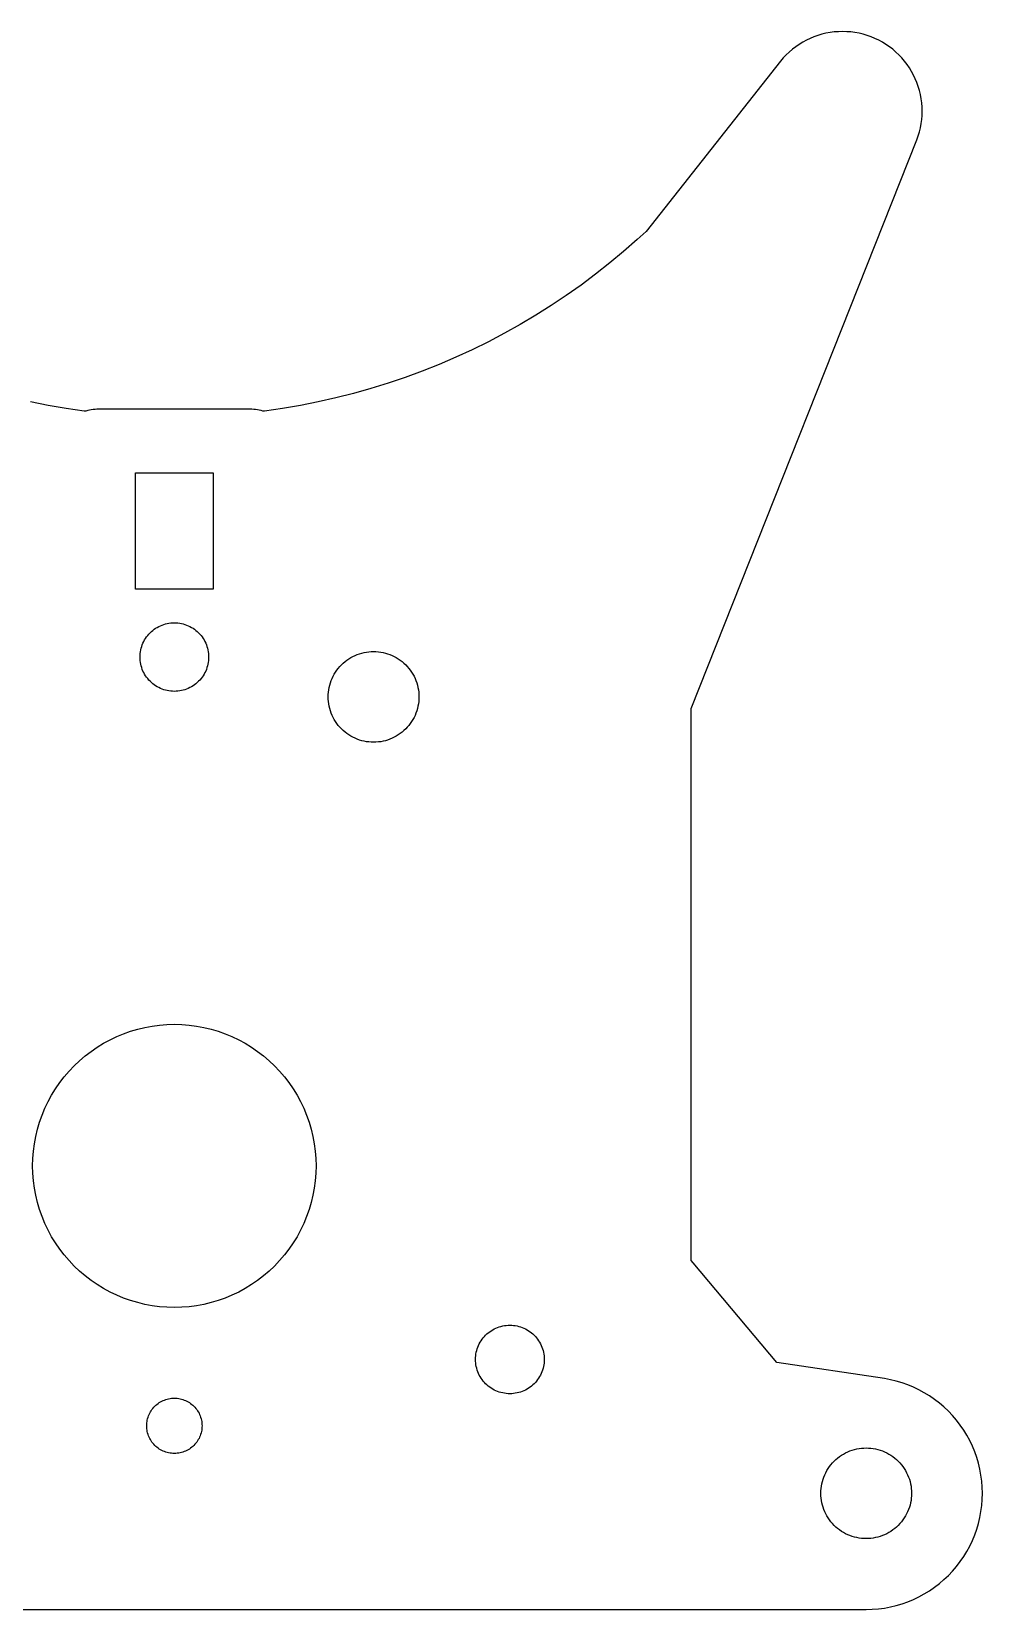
# Model space of a CAD drawing. Header units: metres. Extents: x -73 to 73, y -82 to 60.
# Drawn here: x -12.9 to 73, y -82.5 to 60.1 of the extents above; entities that cross this region are included whole.
import ezdxf

# ---------------------------------------------------------------- set-up
doc = ezdxf.new("R2010")
doc.units = ezdxf.units.M

msp = doc.modelspace()

# ---------------------------------------------------------------- linework, layer by layer
for p, q in [((58.865, 59.9927), (58.4985, 59.9047)), ((59.2356, 60.0614), (58.865, 59.9927)), ((59.6094, 60.1105), (59.2356, 60.0614)), ((59.9852, 60.1401), (59.6094, 60.1105)), ((60.362, 60.15), (59.9852, 60.1401)), ((60.7388, 60.1401), (60.362, 60.15)), ((61.1146, 60.1105), (60.7388, 60.1401)), ((61.4883, 60.0614), (61.1146, 60.1105)), ((61.8589, 59.9927), (61.4883, 60.0614)), ((62.2255, 59.9047), (61.8589, 59.9927)), ((55.8309, 58.5454), (55.5442, 58.3006)), ((56.1299, 58.7749), (55.8309, 58.5454)), ((56.4406, 58.9884), (56.1299, 58.7749)), ((56.762, 59.1854), (56.4406, 58.9884)), ((57.0932, 59.3652), (56.762, 59.1854)), ((57.4335, 59.5275), (57.0932, 59.3652)), ((57.7817, 59.6718), (57.4335, 59.5275)), ((58.137, 59.7976), (57.7817, 59.6718)), ((58.4985, 59.9047), (58.137, 59.7976)), ((62.5869, 59.7976), (62.2255, 59.9047)), ((62.9422, 59.6718), (62.5869, 59.7976)), ((63.2905, 59.5275), (62.9422, 59.6718)), ((63.6307, 59.3652), (63.2905, 59.5275)), ((63.962, 59.1854), (63.6307, 59.3652)), ((64.2834, 58.9884), (63.962, 59.1854)), ((64.594, 58.7749), (64.2834, 58.9884)), ((64.8931, 58.5454), (64.594, 58.7749)), ((65.1797, 58.3006), (64.8931, 58.5454)), ((54.7665, 57.4811), (42.6102, 42.0833)), ((55.0113, 57.7677), (54.7665, 57.4811)), ((55.2708, 58.0412), (55.0113, 57.7677)), ((55.5442, 58.3006), (55.2708, 58.0412)), ((65.4531, 58.0412), (65.1797, 58.3006)), ((65.7126, 57.7677), (65.4531, 58.0412)), ((65.9574, 57.4811), (65.7126, 57.7677)), ((66.1869, 57.1821), (65.9574, 57.4811)), ((66.4004, 56.8714), (66.1869, 57.1821)), ((66.5974, 56.55), (66.4004, 56.8714)), ((66.7772, 56.2187), (66.5974, 56.55)), ((66.9395, 55.8785), (66.7772, 56.2187)), ((67.0837, 55.5302), (66.9395, 55.8785)), ((67.2096, 55.1749), (67.0837, 55.5302)), ((67.3166, 54.8135), (67.2096, 55.1749)), ((67.4046, 54.447), (67.3166, 54.8135)), ((67.4733, 54.0763), (67.4046, 54.447)), ((67.5225, 53.7026), (67.4733, 54.0763)), ((67.5521, 53.3268), (67.5225, 53.7026)), ((67.562, 52.95), (67.5521, 53.3268)), ((67.5521, 52.5732), (67.562, 52.95)), ((67.3166, 51.0865), (67.4046, 51.453)), ((67.4046, 51.453), (67.4733, 51.8237)), ((67.4733, 51.8237), (67.5225, 52.1974)), ((67.5225, 52.1974), (67.5521, 52.5732)), ((46.7, -1.0495), (67.0837, 50.3698)), ((67.0837, 50.3698), (67.2096, 50.7251)), ((67.2096, 50.7251), (67.3166, 51.0865)), ((42.6102, 42.0833), (41.8207, 41.3534)), ((40.5905, 40.2746), (39.3325, 39.2284)), ((41.8207, 41.3534), (40.5905, 40.2746)), ((39.3325, 39.2284), (38.0476, 38.2154)), ((36.7366, 37.2364), (35.4004, 36.2921)), ((38.0476, 38.2154), (36.7366, 37.2364)), ((35.4004, 36.2921), (34.0399, 35.3831)), ((32.6562, 34.51), (31.25, 33.6734)), ((34.0399, 35.3831), (32.6562, 34.51)), ((29.8224, 32.8739), (28.3744, 32.1121)), ((31.25, 33.6734), (29.8224, 32.8739)), ((26.9069, 31.3884), (25.421, 30.7034)), ((28.3744, 32.1121), (26.9069, 31.3884)), ((23.9177, 30.0575), (22.398, 29.4512)), ((25.421, 30.7034), (23.9177, 30.0575)), ((20.8629, 28.8849), (19.3136, 28.359)), ((22.398, 29.4512), (20.8629, 28.8849)), ((16.1762, 27.4296), (14.5903, 27.0269)), ((17.7509, 27.8738), (16.1762, 27.4296)), ((19.3136, 28.359), (17.7509, 27.8738)), ((-11.3897, 26.3466), (-12.9945, 26.6658)), ((-9.77715, 26.0695), (-11.3897, 26.3466)), ((-8.15788, 25.8347), (-9.77715, 26.0695)), ((-8.04958, 25.8219), (-8.15788, 25.8347)), ((-7.98885, 25.8434), (-8.04958, 25.8219)), ((-7.82822, 25.891), (-7.98885, 25.8434)), ((-7.66531, 25.9301), (-7.82822, 25.891)), ((-7.50058, 25.9606), (-7.66531, 25.9301)), ((-7.33449, 25.9825), (-7.50058, 25.9606)), ((-7.16747, 25.9956), (-7.33449, 25.9825)), ((-6.99998, 26), (-7.16747, 25.9956)), ((7, 26), (-6.99998, 26)), ((7.16747, 25.9956), (7, 26)), ((7.33449, 25.9825), (7.16747, 25.9956)), ((7.50058, 25.9606), (7.33449, 25.9825)), ((7.66531, 25.9301), (7.50058, 25.9606)), ((7.82822, 25.891), (7.66531, 25.9301)), ((7.98885, 25.8434), (7.82822, 25.891)), ((8.04958, 25.8219), (7.98885, 25.8434)), ((8.15788, 25.8347), (8.04958, 25.8219)), ((9.77715, 26.0695), (8.15788, 25.8347)), ((11.3897, 26.3466), (9.77715, 26.0695)), ((12.9945, 26.6658), (11.3897, 26.3466)), ((14.5903, 27.0269), (12.9945, 26.6658)), ((-3.5, 9.75), (-3.5, 20.25)), ((-3.5, 20.25), (3.5, 20.25)), ((3.5, 20.25), (3.5, 9.75)), ((3.5, 9.75), (-3.5, 9.75)), ((-2.30374, 5.6743), (-2.19202, 5.79202)), ((-2.19202, 5.79202), (-2.0743, 5.90375)), ((-2.0743, 5.90375), (-1.95088, 6.00914)), ((-1.95088, 6.00914), (-1.82213, 6.10794)), ((-1.82213, 6.10794), (-1.68837, 6.19987)), ((-1.68837, 6.19987), (-1.54999, 6.28467)), ((-1.54999, 6.28467), (-1.40736, 6.36211)), ((-1.40736, 6.36211), (-1.26088, 6.43198)), ((-1.26088, 6.43198), (-1.11093, 6.49409)), ((-1.11093, 6.49409), (-0.957947, 6.54826)), ((-0.957947, 6.54826), (-0.802338, 6.59436)), ((-0.802338, 6.59436), (-0.644516, 6.63225)), ((-0.644516, 6.63225), (-0.48494, 6.66182)), ((-0.48494, 6.66182), (-0.324036, 6.68301)), ((-0.324036, 6.68301), (-0.162231, 6.69574)), ((-0.162231, 6.69574), (0, 6.7)), ((0, 6.7), (0.162231, 6.69574)), ((0.162231, 6.69574), (0.324036, 6.68301)), ((0.324036, 6.68301), (0.48494, 6.66182)), ((0.48494, 6.66182), (0.644516, 6.63225)), ((0.644516, 6.63225), (0.802338, 6.59436)), ((0.802338, 6.59436), (0.957947, 6.54826)), ((0.957947, 6.54826), (1.11093, 6.49409)), ((1.11093, 6.49409), (1.26088, 6.43198)), ((1.26088, 6.43198), (1.40736, 6.36211)), ((1.40736, 6.36211), (1.54999, 6.28467)), ((1.54999, 6.28467), (1.68837, 6.19987)), ((1.68837, 6.19987), (1.82213, 6.10794)), ((1.82213, 6.10794), (1.95088, 6.00914)), ((1.95088, 6.00914), (2.0743, 5.90375)), ((2.0743, 5.90375), (2.19202, 5.79202)), ((2.19202, 5.79202), (2.30374, 5.6743)), ((-3.03226, 4.24452), (-2.99437, 4.40233)), ((-2.99437, 4.40233), (-2.94827, 4.55794)), ((-2.94827, 4.55794), (-2.89409, 4.71094)), ((-2.89409, 4.71094), (-2.83199, 4.86087)), ((-2.83199, 4.86087), (-2.76212, 5.00735)), ((-2.76212, 5.00735), (-2.68468, 5.14999)), ((-2.68468, 5.14999), (-2.59987, 5.28838)), ((-2.59987, 5.28838), (-2.50795, 5.42212)), ((-2.50795, 5.42212), (-2.40915, 5.55089)), ((-2.40915, 5.55089), (-2.30374, 5.6743)), ((2.30374, 5.6743), (2.40915, 5.55089)), ((2.40915, 5.55089), (2.50795, 5.42212)), ((2.50795, 5.42212), (2.59987, 5.28838)), ((2.59987, 5.28838), (2.68468, 5.14999)), ((2.68468, 5.14999), (2.76212, 5.00735)), ((2.76212, 5.00735), (2.83199, 4.86087)), ((2.83199, 4.86087), (2.89409, 4.71094)), ((2.89409, 4.71094), (2.94827, 4.55794)), ((2.94827, 4.55794), (2.99437, 4.40233)), ((2.99437, 4.40233), (3.03226, 4.24452)), ((-3.09999, 3.59999), (-3.09575, 3.76224)), ((-3.09575, 3.43774), (-3.09999, 3.59999)), ((-3.09575, 3.76224), (-3.08301, 3.92403)), ((-3.08301, 3.27596), (-3.09575, 3.43774)), ((-3.08301, 3.92403), (-3.06183, 4.08495)), ((-3.06183, 3.11505), (-3.08301, 3.27596)), ((-3.06183, 4.08495), (-3.03226, 4.24452)), ((-3.03226, 2.95546), (-3.06183, 3.11505)), ((-2.99437, 2.79765), (-3.03226, 2.95546)), ((3.03226, 2.95546), (2.99437, 2.79765)), ((3.03226, 4.24452), (3.06183, 4.08495)), ((3.06183, 3.11505), (3.03226, 2.95546)), ((3.06183, 4.08495), (3.08301, 3.92403)), ((3.08301, 3.27596), (3.06183, 3.11505)), ((3.08301, 3.92403), (3.09575, 3.76224)), ((3.09575, 3.43774), (3.08301, 3.27596)), ((3.09575, 3.76224), (3.09999, 3.59999)), ((3.09999, 3.59999), (3.09575, 3.43774)), ((14.9531, 2.74342), (15.1009, 2.89912)), ((15.1009, 2.89912), (15.2566, 3.04689)), ((15.2566, 3.04689), (15.4198, 3.18629)), ((15.4198, 3.18629), (15.5901, 3.31696)), ((15.5901, 3.31696), (15.767, 3.43854)), ((15.767, 3.43854), (15.95, 3.55069)), ((15.95, 3.55069), (16.1386, 3.65312)), ((16.1386, 3.65312), (16.3324, 3.74553)), ((16.3324, 3.74553), (16.5307, 3.82767)), ((16.5307, 3.82767), (16.733, 3.89932)), ((16.733, 3.89932), (16.9388, 3.96028)), ((16.9388, 3.96028), (17.1476, 4.01039)), ((17.1476, 4.01039), (17.3586, 4.04951)), ((17.3586, 4.04951), (17.5714, 4.07753)), ((17.5714, 4.07753), (17.7854, 4.09438)), ((17.7854, 4.09438), (18, 4.09999)), ((18, 4.09999), (18.2146, 4.09438)), ((18.2146, 4.09438), (18.4286, 4.07753)), ((18.4286, 4.07753), (18.6414, 4.04951)), ((18.6414, 4.04951), (18.8524, 4.01039)), ((18.8524, 4.01039), (19.0612, 3.96028)), ((19.0612, 3.96028), (19.267, 3.89932)), ((19.267, 3.89932), (19.4693, 3.82767)), ((19.4693, 3.82767), (19.6676, 3.74553)), ((19.6676, 3.74553), (19.8614, 3.65312)), ((19.8614, 3.65312), (20.05, 3.55069)), ((20.05, 3.55069), (20.233, 3.43854)), ((20.233, 3.43854), (20.4099, 3.31696)), ((20.4099, 3.31696), (20.5802, 3.18629)), ((20.5802, 3.18629), (20.7434, 3.04689)), ((20.7434, 3.04689), (20.8991, 2.89912)), ((20.8991, 2.89912), (21.0469, 2.74342)), ((-2.94827, 2.64204), (-2.99437, 2.79765)), ((-2.89409, 2.48906), (-2.94827, 2.64204)), ((-2.83199, 2.33911), (-2.89409, 2.48906)), ((-2.76212, 2.19263), (-2.83199, 2.33911)), ((-2.68468, 2.04999), (-2.76212, 2.19263)), ((-2.59987, 1.91161), (-2.68468, 2.04999)), ((-2.50795, 1.77786), (-2.59987, 1.91161)), ((-2.40915, 1.64909), (-2.50795, 1.77786)), ((-2.30374, 1.52568), (-2.40915, 1.64909)), ((-2.19202, 1.40796), (-2.30374, 1.52568)), ((2.30374, 1.52568), (2.19202, 1.40796)), ((2.40915, 1.64909), (2.30374, 1.52568)), ((2.50795, 1.77786), (2.40915, 1.64909)), ((2.59987, 1.91161), (2.50795, 1.77786)), ((2.68468, 2.04999), (2.59987, 1.91161)), ((2.76212, 2.19263), (2.68468, 2.04999)), ((2.83199, 2.33911), (2.76212, 2.19263)), ((2.89409, 2.48906), (2.83199, 2.33911)), ((2.94827, 2.64204), (2.89409, 2.48906)), ((2.99437, 2.79765), (2.94827, 2.64204)), ((14.1007, 1.26697), (14.1723, 1.4693)), ((14.1723, 1.4693), (14.2545, 1.66762)), ((14.2545, 1.66762), (14.3469, 1.86136)), ((14.3469, 1.86136), (14.4493, 2.04999)), ((14.4493, 2.04999), (14.5614, 2.23302)), ((14.5614, 2.23302), (14.683, 2.40991)), ((14.683, 2.40991), (14.8137, 2.5802)), ((14.8137, 2.5802), (14.9531, 2.74342)), ((21.0469, 2.74342), (21.1863, 2.5802)), ((21.1863, 2.5802), (21.317, 2.40991)), ((21.317, 2.40991), (21.4385, 2.23302)), ((21.4385, 2.23302), (21.5507, 2.04999)), ((21.5507, 2.04999), (21.6531, 1.86136)), ((21.6531, 1.86136), (21.7455, 1.66762)), ((21.7455, 1.66762), (21.8277, 1.4693)), ((21.8277, 1.4693), (21.8993, 1.26697)), ((-2.0743, 1.29625), (-2.19202, 1.40796)), ((-1.95088, 1.19084), (-2.0743, 1.29625)), ((-1.82213, 1.09204), (-1.95088, 1.19084)), ((-1.68837, 1.00011), (-1.82213, 1.09204)), ((-1.54999, 0.915314), (-1.68837, 1.00011)), ((-1.40736, 0.837875), (-1.54999, 0.915314)), ((-1.26088, 0.768005), (-1.40736, 0.837875)), ((-1.11093, 0.705887), (-1.26088, 0.768005)), ((-0.957947, 0.651718), (-1.11093, 0.705887)), ((-0.802338, 0.605621), (-0.957947, 0.651718)), ((-0.644516, 0.567734), (-0.802338, 0.605621)), ((-0.48494, 0.538162), (-0.644516, 0.567734)), ((-0.324036, 0.516968), (-0.48494, 0.538162)), ((-0.162231, 0.504242), (-0.324036, 0.516968)), ((0, 0.5), (-0.162231, 0.504242)), ((0.162231, 0.504242), (0, 0.5)), ((0.324036, 0.516968), (0.162231, 0.504242)), ((0.48494, 0.538162), (0.324036, 0.516968)), ((0.644516, 0.567734), (0.48494, 0.538162)), ((0.802338, 0.605621), (0.644516, 0.567734)), ((0.957947, 0.651718), (0.802338, 0.605621)), ((1.11093, 0.705887), (0.957947, 0.651718)), ((1.26088, 0.768005), (1.11093, 0.705887)), ((1.40736, 0.837875), (1.26088, 0.768005)), ((1.54999, 0.915314), (1.40736, 0.837875)), ((1.68837, 1.00011), (1.54999, 0.915314)), ((1.82213, 1.09204), (1.68837, 1.00011)), ((1.95088, 1.19084), (1.82213, 1.09204)), ((2.0743, 1.29625), (1.95088, 1.19084)), ((2.19202, 1.40796), (2.0743, 1.29625)), ((13.9, 0), (13.9056, 0.214569)), ((13.9056, -0.214569), (13.9, 0)), ((13.9056, 0.214569), (13.9225, 0.428558)), ((13.9225, 0.428558), (13.9505, 0.641373)), ((13.9505, 0.641373), (13.9896, 0.852432)), ((13.9896, 0.852432), (14.0397, 1.06116)), ((14.0397, 1.06116), (14.1007, 1.26697)), ((21.8993, 1.26697), (21.9603, 1.06116)), ((21.9603, 1.06116), (22.0104, 0.852432)), ((22.0104, 0.852432), (22.0495, 0.641373)), ((22.0495, 0.641373), (22.0775, 0.428558)), ((22.0775, 0.428558), (22.0944, 0.214569)), ((22.0944, 0.214569), (22.1, 0)), ((22.1, 0), (22.0944, -0.214569)), ((13.9225, -0.428558), (13.9056, -0.214569)), ((13.9505, -0.641373), (13.9225, -0.428558)), ((13.9896, -0.852432), (13.9505, -0.641373)), ((14.0397, -1.06116), (13.9896, -0.852432)), ((14.1007, -1.26697), (14.0397, -1.06116)), ((14.1723, -1.4693), (14.1007, -1.26697)), ((21.8993, -1.26697), (21.8277, -1.4693)), ((21.9603, -1.06116), (21.8993, -1.26697)), ((22.0104, -0.852432), (21.9603, -1.06116)), ((22.0495, -0.641373), (22.0104, -0.852432)), ((22.0775, -0.428558), (22.0495, -0.641373)), ((22.0944, -0.214569), (22.0775, -0.428558)), ((46.7, -50.9632), (46.7, -1.0495)), ((14.2545, -1.66762), (14.1723, -1.4693)), ((14.3469, -1.86136), (14.2545, -1.66762)), ((14.4493, -2.04999), (14.3469, -1.86136)), ((14.5614, -2.23302), (14.4493, -2.04999)), ((14.683, -2.40991), (14.5614, -2.23302)), ((14.8137, -2.5802), (14.683, -2.40991)), ((14.9531, -2.74342), (14.8137, -2.5802)), ((15.1009, -2.89912), (14.9531, -2.74342)), ((21.0469, -2.74342), (20.8991, -2.89912)), ((21.1863, -2.5802), (21.0469, -2.74342)), ((21.317, -2.40991), (21.1863, -2.5802)), ((21.4385, -2.23302), (21.317, -2.40991)), ((21.5507, -2.04999), (21.4385, -2.23302)), ((21.6531, -1.86136), (21.5507, -2.04999)), ((21.7455, -1.66762), (21.6531, -1.86136)), ((21.8277, -1.4693), (21.7455, -1.66762)), ((15.2566, -3.04689), (15.1009, -2.89912)), ((15.4198, -3.18629), (15.2566, -3.04689)), ((15.5901, -3.31696), (15.4198, -3.18629)), ((15.767, -3.43854), (15.5901, -3.31696)), ((15.95, -3.55069), (15.767, -3.43854)), ((16.1386, -3.65312), (15.95, -3.55069)), ((16.3324, -3.74553), (16.1386, -3.65312)), ((16.5307, -3.82767), (16.3324, -3.74553)), ((16.733, -3.89932), (16.5307, -3.82767)), ((16.9388, -3.96028), (16.733, -3.89932)), ((17.1476, -4.01039), (16.9388, -3.96028)), ((17.3586, -4.04951), (17.1476, -4.01039)), ((17.5714, -4.07753), (17.3586, -4.04951)), ((17.7854, -4.09438), (17.5714, -4.07753)), ((18, -4.09999), (17.7854, -4.09438)), ((18.2146, -4.09438), (18, -4.09999)), ((18.4286, -4.07753), (18.2146, -4.09438)), ((18.6414, -4.04951), (18.4286, -4.07753)), ((18.8524, -4.01039), (18.6414, -4.04951)), ((19.0612, -3.96028), (18.8524, -4.01039)), ((19.267, -3.89932), (19.0612, -3.96028)), ((19.4693, -3.82767), (19.267, -3.89932)), ((19.6676, -3.74553), (19.4693, -3.82767)), ((19.8614, -3.65312), (19.6676, -3.74553)), ((20.05, -3.55069), (19.8614, -3.65312)), ((20.233, -3.43854), (20.05, -3.55069)), ((20.4099, -3.31696), (20.233, -3.43854)), ((20.5802, -3.18629), (20.4099, -3.31696)), ((20.7434, -3.04689), (20.5802, -3.18629)), ((20.8991, -2.89912), (20.7434, -3.04689)), ((-3.31288, -30.0361), (-2.66125, -29.8797)), ((-2.66125, -29.8797), (-2.00235, -29.7576)), ((-2.00235, -29.7576), (-1.33795, -29.6701)), ((-1.33795, -29.6701), (-0.669891, -29.6175)), ((-0.669891, -29.6175), (0, -29.6)), ((0, -29.6), (0.669891, -29.6175)), ((0.669891, -29.6175), (1.33795, -29.6701)), ((1.33795, -29.6701), (2.00235, -29.7576)), ((2.00235, -29.7576), (2.66125, -29.8797)), ((2.66125, -29.8797), (3.31288, -30.0361)), ((-6.97137, -31.665), (-6.39999, -31.3149)), ((-6.39999, -31.3149), (-5.81107, -30.9951)), ((-5.81107, -30.9951), (-5.20622, -30.7066)), ((-5.20622, -30.7066), (-4.5871, -30.4502)), ((-4.5871, -30.4502), (-3.95541, -30.2265)), ((-3.95541, -30.2265), (-3.31288, -30.0361)), ((3.31288, -30.0361), (3.95541, -30.2265)), ((3.95541, -30.2265), (4.5871, -30.4502)), ((4.5871, -30.4502), (5.20622, -30.7066)), ((5.20622, -30.7066), (5.81107, -30.9951)), ((5.81107, -30.9951), (6.39999, -31.3149)), ((6.39999, -31.3149), (6.97137, -31.665)), ((-8.56487, -32.8877), (-8.0553, -32.4525)), ((-8.0553, -32.4525), (-7.52365, -32.0446)), ((-7.52365, -32.0446), (-6.97137, -31.665)), ((6.97137, -31.665), (7.52365, -32.0446)), ((7.52365, -32.0446), (8.0553, -32.4525)), ((8.0553, -32.4525), (8.56487, -32.8877)), ((-9.94746, -34.3447), (-9.51225, -33.8351)), ((-9.51225, -33.8351), (-9.05096, -33.349)), ((-9.05096, -33.349), (-8.56487, -32.8877)), ((8.56487, -32.8877), (9.05096, -33.349)), ((9.05096, -33.349), (9.51225, -33.8351)), ((9.51225, -33.8351), (9.94746, -34.3447)), ((-11.0851, -36), (-10.735, -35.4286)), ((-10.735, -35.4286), (-10.3554, -34.8763)), ((-10.3554, -34.8763), (-9.94746, -34.3447)), ((9.94746, -34.3447), (10.3554, -34.8763)), ((10.3554, -34.8763), (10.735, -35.4286)), ((10.735, -35.4286), (11.0851, -36)), ((-11.6934, -37.1938), (-11.4049, -36.5889)), ((-11.4049, -36.5889), (-11.0851, -36)), ((11.0851, -36), (11.4049, -36.5889)), ((11.4049, -36.5889), (11.6934, -37.1938)), ((-12.3638, -39.0871), (-12.1735, -38.4446)), ((-12.1735, -38.4446), (-11.9498, -37.8129)), ((-11.9498, -37.8129), (-11.6934, -37.1938)), ((11.6934, -37.1938), (11.9498, -37.8129)), ((11.9498, -37.8129), (12.1735, -38.4446)), ((12.1735, -38.4446), (12.3638, -39.0871)), ((-12.6424, -40.3976), (-12.5203, -39.7387)), ((-12.5203, -39.7387), (-12.3638, -39.0871)), ((12.3638, -39.0871), (12.5203, -39.7387)), ((12.5203, -39.7387), (12.6424, -40.3976)), ((-12.7825, -41.7301), (-12.7299, -41.062)), ((-12.7299, -41.062), (-12.6424, -40.3976)), ((12.6424, -40.3976), (12.7299, -41.062)), ((12.7299, -41.062), (12.7825, -41.7301)), ((-12.8, -42.4), (-12.7825, -41.7301)), ((-12.7825, -43.0699), (-12.8, -42.4)), ((12.7825, -41.7301), (12.8, -42.4)), ((12.8, -42.4), (12.7825, -43.0699)), ((-12.7299, -43.738), (-12.7825, -43.0699)), ((-12.6424, -44.4024), (-12.7299, -43.738)), ((12.7299, -43.738), (12.6424, -44.4024)), ((12.7825, -43.0699), (12.7299, -43.738)), ((-12.5203, -45.0613), (-12.6424, -44.4024)), ((-12.3638, -45.7129), (-12.5203, -45.0613)), ((12.5203, -45.0613), (12.3638, -45.7129)), ((12.6424, -44.4024), (12.5203, -45.0613)), ((-12.1735, -46.3554), (-12.3638, -45.7129)), ((-11.9498, -46.9871), (-12.1735, -46.3554)), ((-11.6934, -47.6062), (-11.9498, -46.9871)), ((11.9498, -46.9871), (11.6934, -47.6062)), ((12.1735, -46.3554), (11.9498, -46.9871)), ((12.3638, -45.7129), (12.1735, -46.3554)), ((-11.4049, -48.2111), (-11.6934, -47.6062)), ((-11.0851, -48.8), (-11.4049, -48.2111)), ((11.4049, -48.2111), (11.0851, -48.8)), ((11.6934, -47.6062), (11.4049, -48.2111)), ((-10.735, -49.3714), (-11.0851, -48.8)), ((-10.3554, -49.9236), (-10.735, -49.3714)), ((-9.94746, -50.4553), (-10.3554, -49.9236)), ((10.3554, -49.9236), (9.94746, -50.4553)), ((10.735, -49.3714), (10.3554, -49.9236)), ((11.0851, -48.8), (10.735, -49.3714)), ((-9.51225, -50.9649), (-9.94746, -50.4553)), ((-9.05096, -51.451), (-9.51225, -50.9649)), ((9.51225, -50.9649), (9.05096, -51.451)), ((9.94746, -50.4553), (9.51225, -50.9649)), ((46.8732, -51.166), (46.7, -50.9632)), ((54.4261, -60.1855), (46.8732, -51.166)), ((-8.56487, -51.9122), (-9.05096, -51.451)), ((-8.0553, -52.3475), (-8.56487, -51.9122)), ((-7.52365, -52.7554), (-8.0553, -52.3475)), ((-6.97137, -53.135), (-7.52365, -52.7554)), ((7.52365, -52.7554), (6.97137, -53.135)), ((8.0553, -52.3475), (7.52365, -52.7554)), ((8.56487, -51.9122), (8.0553, -52.3475)), ((9.05096, -51.451), (8.56487, -51.9122)), ((-6.39999, -53.4851), (-6.97137, -53.135)), ((-5.81107, -53.8049), (-6.39999, -53.4851)), ((-5.20622, -54.0934), (-5.81107, -53.8049)), ((-4.5871, -54.3498), (-5.20622, -54.0934)), ((5.20622, -54.0934), (4.5871, -54.3498)), ((5.81107, -53.8049), (5.20622, -54.0934)), ((6.39999, -53.4851), (5.81107, -53.8049)), ((6.97137, -53.135), (6.39999, -53.4851)), ((-3.95541, -54.5735), (-4.5871, -54.3498)), ((-3.31288, -54.7638), (-3.95541, -54.5735)), ((-2.66125, -54.9203), (-3.31288, -54.7638)), ((-2.00235, -55.0424), (-2.66125, -54.9203)), ((-1.33795, -55.1299), (-2.00235, -55.0424)), ((-0.669891, -55.1824), (-1.33795, -55.1299)), ((0, -55.2), (-0.669891, -55.1824)), ((0.669891, -55.1824), (0, -55.2)), ((1.33795, -55.1299), (0.669891, -55.1824)), ((2.00235, -55.0424), (1.33795, -55.1299)), ((2.66125, -54.9203), (2.00235, -55.0424)), ((3.31288, -54.7638), (2.66125, -54.9203)), ((3.95541, -54.5735), (3.31288, -54.7638)), ((4.5871, -54.3498), (3.95541, -54.5735)), ((29.05, -57.068), (29.1999, -57.0059)), ((29.1999, -57.0059), (29.3529, -56.9517)), ((29.3529, -56.9517), (29.5085, -56.9056)), ((29.5085, -56.9056), (29.6664, -56.8677)), ((29.6664, -56.8677), (29.8259, -56.8382)), ((29.8259, -56.8382), (29.9868, -56.817)), ((29.9868, -56.817), (30.1486, -56.8042)), ((30.1486, -56.8042), (30.3109, -56.8)), ((30.3109, -56.8), (30.4731, -56.8042)), ((30.4731, -56.8042), (30.6349, -56.817)), ((30.6349, -56.817), (30.7958, -56.8382)), ((30.7958, -56.8382), (30.9554, -56.8677)), ((30.9554, -56.8677), (31.1132, -56.9056)), ((31.1132, -56.9056), (31.2688, -56.9517)), ((31.2688, -56.9517), (31.4218, -57.0059)), ((31.4218, -57.0059), (31.5718, -57.068)), ((27.5488, -58.4926), (27.6262, -58.35)), ((27.6262, -58.35), (27.711, -58.2116)), ((27.711, -58.2116), (27.8029, -58.0779)), ((27.8029, -58.0779), (27.9017, -57.9491)), ((27.9017, -57.9491), (28.0071, -57.8257)), ((28.0071, -57.8257), (28.1189, -57.708)), ((28.1189, -57.708), (28.2366, -57.5963)), ((28.2366, -57.5963), (28.36, -57.4908)), ((28.36, -57.4908), (28.4888, -57.392)), ((28.4888, -57.392), (28.6225, -57.3001)), ((28.6225, -57.3001), (28.7609, -57.2153)), ((28.7609, -57.2153), (28.9035, -57.1379)), ((28.9035, -57.1379), (29.05, -57.068)), ((31.5718, -57.068), (31.7182, -57.1379)), ((31.7182, -57.1379), (31.8609, -57.2153)), ((31.8609, -57.2153), (31.9993, -57.3001)), ((31.9993, -57.3001), (32.133, -57.392)), ((32.133, -57.392), (32.2618, -57.4908)), ((32.2618, -57.4908), (32.3852, -57.5963)), ((32.3852, -57.5963), (32.5029, -57.708)), ((32.5029, -57.708), (32.6146, -57.8257)), ((32.6146, -57.8257), (32.72, -57.9491)), ((32.72, -57.9491), (32.8188, -58.0779)), ((32.8188, -58.0779), (32.9108, -58.2116)), ((32.9108, -58.2116), (32.9956, -58.35)), ((32.9956, -58.35), (33.073, -58.4926)), ((27.2109, -59.9), (27.2151, -59.7377)), ((27.2151, -60.0622), (27.2109, -59.9)), ((27.2151, -59.7377), (27.2279, -59.576)), ((27.2279, -59.576), (27.2491, -59.4151)), ((27.2491, -59.4151), (27.2786, -59.2555)), ((27.2786, -59.2555), (27.3165, -59.0977)), ((27.3165, -59.0977), (27.3626, -58.942)), ((27.3626, -58.942), (27.4168, -58.789)), ((27.4168, -58.789), (27.4789, -58.6391)), ((27.4789, -58.6391), (27.5488, -58.4926)), ((33.073, -58.4926), (33.1429, -58.6391)), ((33.1429, -58.6391), (33.205, -58.789)), ((33.205, -58.789), (33.2592, -58.942)), ((33.2592, -58.942), (33.3053, -59.0977)), ((33.3053, -59.0977), (33.3431, -59.2555)), ((33.3431, -59.2555), (33.3727, -59.4151)), ((33.3727, -59.4151), (33.3939, -59.576)), ((33.3939, -59.576), (33.4066, -59.7377)), ((33.4066, -59.7377), (33.4109, -59.9)), ((33.4109, -59.9), (33.4066, -60.0622)), ((27.2279, -60.224), (27.2151, -60.0622)), ((27.2491, -60.3849), (27.2279, -60.224)), ((27.2786, -60.5445), (27.2491, -60.3849)), ((27.3165, -60.7023), (27.2786, -60.5445)), ((27.3626, -60.8579), (27.3165, -60.7023)), ((27.4168, -61.0109), (27.3626, -60.8579)), ((27.4789, -61.1609), (27.4168, -61.0109)), ((27.5488, -61.3074), (27.4789, -61.1609)), ((27.6262, -61.45), (27.5488, -61.3074)), ((33.073, -61.3074), (32.9956, -61.45)), ((33.1429, -61.1609), (33.073, -61.3074)), ((33.205, -61.0109), (33.1429, -61.1609)), ((33.2592, -60.8579), (33.205, -61.0109)), ((33.3053, -60.7023), (33.2592, -60.8579)), ((33.3431, -60.5445), (33.3053, -60.7023)), ((33.3727, -60.3849), (33.3431, -60.5445)), ((33.3939, -60.224), (33.3727, -60.3849)), ((33.4066, -60.0622), (33.3939, -60.224)), ((64.1426, -61.6293), (54.4261, -60.1855)), ((27.711, -61.5884), (27.6262, -61.45)), ((27.8029, -61.7221), (27.711, -61.5884)), ((27.9017, -61.8509), (27.8029, -61.7221)), ((28.0071, -61.9743), (27.9017, -61.8509)), ((28.1189, -62.092), (28.0071, -61.9743)), ((28.2366, -62.2037), (28.1189, -62.092)), ((28.36, -62.3091), (28.2366, -62.2037)), ((28.4888, -62.4079), (28.36, -62.3091)), ((28.6225, -62.4999), (28.4888, -62.4079)), ((28.7609, -62.5847), (28.6225, -62.4999)), ((28.9035, -62.6621), (28.7609, -62.5847)), ((29.05, -62.732), (28.9035, -62.6621)), ((29.1999, -62.7941), (29.05, -62.732)), ((31.5718, -62.732), (31.4218, -62.7941)), ((31.7182, -62.6621), (31.5718, -62.732)), ((31.8609, -62.5847), (31.7182, -62.6621)), ((31.9993, -62.4999), (31.8609, -62.5847)), ((32.133, -62.4079), (31.9993, -62.4999)), ((32.2618, -62.3091), (32.133, -62.4079)), ((32.3852, -62.2037), (32.2618, -62.3091)), ((32.5029, -62.092), (32.3852, -62.2037)), ((32.6146, -61.9743), (32.5029, -62.092)), ((32.72, -61.8509), (32.6146, -61.9743)), ((32.8188, -61.7221), (32.72, -61.8509)), ((32.9108, -61.5884), (32.8188, -61.7221)), ((32.9956, -61.45), (32.9108, -61.5884)), ((64.6831, -61.7294), (64.1426, -61.6293)), ((65.2176, -61.8578), (64.6831, -61.7294)), ((65.7447, -62.0139), (65.2176, -61.8578)), ((66.2629, -62.1974), (65.7447, -62.0139)), ((66.7707, -62.4078), (66.2629, -62.1974)), ((67.2669, -62.6444), (66.7707, -62.4078)), ((67.75, -62.9067), (67.2669, -62.6444)), ((-1.85785, -64.2272), (-1.76776, -64.1322)), ((-1.76776, -64.1322), (-1.67282, -64.0421)), ((-1.67282, -64.0421), (-1.57329, -63.9571)), ((-1.57329, -63.9571), (-1.46945, -63.8775)), ((-1.46945, -63.8775), (-1.36159, -63.8033)), ((-1.36159, -63.8033), (-1.24998, -63.7349)), ((-1.24998, -63.7349), (-1.13496, -63.6725)), ((-1.13496, -63.6725), (-1.01683, -63.6161)), ((-1.01683, -63.6161), (-0.89592, -63.566)), ((-0.89592, -63.566), (-0.772537, -63.5224)), ((-0.772537, -63.5224), (-0.647034, -63.4852)), ((-0.647034, -63.4852), (-0.519775, -63.4546)), ((-0.519775, -63.4546), (-0.391083, -63.4308)), ((-0.391083, -63.4308), (-0.261307, -63.4137)), ((-0.261307, -63.4137), (-0.130829, -63.4034)), ((-0.130829, -63.4034), (0, -63.4)), ((0, -63.4), (0.130829, -63.4034)), ((0.130829, -63.4034), (0.261307, -63.4137)), ((0.261307, -63.4137), (0.391083, -63.4308)), ((0.391083, -63.4308), (0.519775, -63.4546)), ((0.519775, -63.4546), (0.647034, -63.4852)), ((0.647034, -63.4852), (0.772537, -63.5224)), ((0.772537, -63.5224), (0.89592, -63.566)), ((0.89592, -63.566), (1.01683, -63.6161)), ((1.01683, -63.6161), (1.13496, -63.6725)), ((1.13496, -63.6725), (1.25, -63.7349)), ((1.25, -63.7349), (1.36159, -63.8033)), ((1.36159, -63.8033), (1.46945, -63.8775)), ((1.46945, -63.8775), (1.57329, -63.9571)), ((1.57329, -63.9571), (1.67282, -64.0421)), ((1.67282, -64.0421), (1.76776, -64.1322)), ((1.76776, -64.1322), (1.85785, -64.2272)), ((29.3529, -62.8483), (29.1999, -62.7941)), ((29.5085, -62.8944), (29.3529, -62.8483)), ((29.6664, -62.9323), (29.5085, -62.8944)), ((29.8259, -62.9618), (29.6664, -62.9323)), ((29.9868, -62.983), (29.8259, -62.9618)), ((30.1486, -62.9957), (29.9868, -62.983)), ((30.3109, -63), (30.1486, -62.9957)), ((30.4731, -62.9957), (30.3109, -63)), ((30.6349, -62.983), (30.4731, -62.9957)), ((30.7958, -62.9618), (30.6349, -62.983)), ((30.9554, -62.9323), (30.7958, -62.9618)), ((31.1132, -62.8944), (30.9554, -62.9323)), ((31.2688, -62.8483), (31.1132, -62.8944)), ((31.4218, -62.7941), (31.2688, -62.8483)), ((68.2187, -63.194), (67.75, -62.9067)), ((68.6717, -63.5053), (68.2187, -63.194)), ((69.1079, -63.84), (68.6717, -63.5053)), ((69.5259, -64.197), (69.1079, -63.84)), ((-2.4863, -65.6387), (-2.46921, -65.5089)), ((-2.46921, -65.5089), (-2.44536, -65.3802)), ((-2.44536, -65.3802), (-2.41481, -65.2529)), ((-2.41481, -65.2529), (-2.37764, -65.1275)), ((-2.37764, -65.1275), (-2.33394, -65.0041)), ((-2.33394, -65.0041), (-2.28386, -64.8831)), ((-2.28386, -64.8831), (-2.22751, -64.765)), ((-2.22751, -64.765), (-2.16505, -64.65)), ((-2.16505, -64.65), (-2.09666, -64.5384)), ((-2.09666, -64.5384), (-2.02254, -64.4305)), ((-2.02254, -64.4305), (-1.94286, -64.3267)), ((-1.94286, -64.3267), (-1.85785, -64.2272)), ((1.85785, -64.2272), (1.94286, -64.3267)), ((1.94286, -64.3267), (2.02254, -64.4305)), ((2.02254, -64.4305), (2.09666, -64.5384)), ((2.09666, -64.5384), (2.16505, -64.65)), ((2.16505, -64.65), (2.22751, -64.765)), ((2.22751, -64.765), (2.28386, -64.8831)), ((2.28386, -64.8831), (2.33394, -65.0041)), ((2.33394, -65.0041), (2.37764, -65.1275)), ((2.37764, -65.1275), (2.41481, -65.2529)), ((2.41481, -65.2529), (2.44536, -65.3802)), ((2.44536, -65.3802), (2.46921, -65.5089)), ((2.46921, -65.5089), (2.4863, -65.6387)), ((69.9246, -64.5754), (69.5259, -64.197)), ((70.303, -64.9741), (69.9246, -64.5754)), ((70.66, -65.3921), (70.303, -64.9741)), ((70.9947, -65.8282), (70.66, -65.3921)), ((-2.5, -65.9), (-2.49657, -65.7691)), ((-2.49657, -66.0308), (-2.5, -65.9)), ((-2.49657, -65.7691), (-2.4863, -65.6387)), ((-2.4863, -66.1613), (-2.49657, -66.0308)), ((-2.46921, -66.2911), (-2.4863, -66.1613)), ((-2.44536, -66.4198), (-2.46921, -66.2911)), ((-2.41481, -66.547), (-2.44536, -66.4198)), ((-2.37764, -66.6725), (-2.41481, -66.547)), ((-2.33394, -66.7959), (-2.37764, -66.6725)), ((-2.28386, -66.9168), (-2.33394, -66.7959)), ((-2.22751, -67.035), (-2.28386, -66.9168)), ((-2.16505, -67.15), (-2.22751, -67.035)), ((2.22751, -67.035), (2.16505, -67.15)), ((2.28386, -66.9168), (2.22751, -67.035)), ((2.33394, -66.7959), (2.28386, -66.9168)), ((2.37764, -66.6725), (2.33394, -66.7959)), ((2.41481, -66.547), (2.37764, -66.6725)), ((2.44536, -66.4198), (2.41481, -66.547)), ((2.46921, -66.2911), (2.44536, -66.4198)), ((2.4863, -66.1613), (2.46921, -66.2911)), ((2.4863, -65.6387), (2.49657, -65.7691)), ((2.49657, -66.0308), (2.4863, -66.1613)), ((2.49657, -65.7691), (2.5, -65.9)), ((2.5, -65.9), (2.49657, -66.0308)), ((71.306, -66.2813), (70.9947, -65.8282)), ((71.5933, -66.75), (71.306, -66.2813)), ((71.8556, -67.2331), (71.5933, -66.75)), ((-2.09666, -67.2616), (-2.16505, -67.15)), ((-2.02254, -67.3695), (-2.09666, -67.2616)), ((-1.94286, -67.4733), (-2.02254, -67.3695)), ((-1.85785, -67.5728), (-1.94286, -67.4733)), ((-1.76776, -67.6678), (-1.85785, -67.5728)), ((-1.67282, -67.7579), (-1.76776, -67.6678)), ((-1.57329, -67.8429), (-1.67282, -67.7579)), ((-1.46945, -67.9225), (-1.57329, -67.8429)), ((-1.36159, -67.9967), (-1.46945, -67.9225)), ((-1.25, -68.0651), (-1.36159, -67.9967)), ((-1.13496, -68.1275), (-1.25, -68.0651)), ((-1.01683, -68.1839), (-1.13496, -68.1275)), ((-0.89592, -68.2339), (-1.01683, -68.1839)), ((-0.772537, -68.2776), (-0.89592, -68.2339)), ((-0.647034, -68.3148), (-0.772537, -68.2776)), ((-0.519775, -68.3454), (-0.647034, -68.3148)), ((-0.391083, -68.3692), (-0.519775, -68.3454)), ((-0.261307, -68.3863), (-0.391083, -68.3692)), ((-0.130829, -68.3966), (-0.261307, -68.3863)), ((0, -68.4), (-0.130829, -68.3966)), ((0.130829, -68.3966), (0, -68.4)), ((0.261307, -68.3863), (0.130829, -68.3966)), ((0.391083, -68.3692), (0.261307, -68.3863)), ((0.519775, -68.3454), (0.391083, -68.3692)), ((0.647034, -68.3148), (0.519775, -68.3454)), ((0.772537, -68.2776), (0.647034, -68.3148)), ((0.89592, -68.2339), (0.772537, -68.2776)), ((1.01683, -68.1839), (0.89592, -68.2339)), ((1.13496, -68.1275), (1.01683, -68.1839)), ((1.25, -68.0651), (1.13496, -68.1275)), ((1.36159, -67.9967), (1.25, -68.0651)), ((1.46945, -67.9225), (1.36159, -67.9967)), ((1.57329, -67.8429), (1.46945, -67.9225)), ((1.67282, -67.7579), (1.57329, -67.8429)), ((1.76776, -67.6678), (1.67282, -67.7579)), ((1.85785, -67.5728), (1.76776, -67.6678)), ((1.94286, -67.4733), (1.85785, -67.5728)), ((2.02254, -67.3695), (1.94286, -67.4733)), ((2.09666, -67.2616), (2.02254, -67.3695)), ((2.16505, -67.15), (2.09666, -67.2616)), ((60.267, -68.5614), (60.45, -68.4493)), ((60.45, -68.4493), (60.6386, -68.3469)), ((60.6386, -68.3469), (60.8324, -68.2545)), ((60.8324, -68.2545), (61.0307, -68.1723)), ((61.0307, -68.1723), (61.233, -68.1007)), ((61.233, -68.1007), (61.4388, -68.0397)), ((61.4388, -68.0397), (61.6476, -67.9896)), ((61.6476, -67.9896), (61.8586, -67.9505)), ((61.8586, -67.9505), (62.0714, -67.9225)), ((62.0714, -67.9225), (62.2854, -67.9056)), ((62.2854, -67.9056), (62.5, -67.9)), ((62.5, -67.9), (62.7146, -67.9056)), ((62.7146, -67.9056), (62.9286, -67.9225)), ((62.9286, -67.9225), (63.1414, -67.9505)), ((63.1414, -67.9505), (63.3524, -67.9896)), ((63.3524, -67.9896), (63.5612, -68.0397)), ((63.5612, -68.0397), (63.767, -68.1007)), ((63.767, -68.1007), (63.9693, -68.1723)), ((63.9693, -68.1723), (64.1676, -68.2545)), ((64.1676, -68.2545), (64.3614, -68.3469)), ((64.3614, -68.3469), (64.55, -68.4493)), ((64.55, -68.4493), (64.733, -68.5614)), ((72.0922, -67.7293), (71.8556, -67.2331)), ((72.3026, -68.2371), (72.0922, -67.7293)), ((72.4861, -68.7553), (72.3026, -68.2371)), ((58.9493, -69.95), (59.0614, -69.767)), ((59.0614, -69.767), (59.183, -69.5901)), ((59.183, -69.5901), (59.3137, -69.4198)), ((59.3137, -69.4198), (59.4531, -69.2566)), ((59.4531, -69.2566), (59.6009, -69.1009)), ((59.6009, -69.1009), (59.7566, -68.9531)), ((59.7566, -68.9531), (59.9198, -68.8137)), ((59.9198, -68.8137), (60.0901, -68.683)), ((60.0901, -68.683), (60.267, -68.5614)), ((64.733, -68.5614), (64.9099, -68.683)), ((64.9099, -68.683), (65.0802, -68.8137)), ((65.0802, -68.8137), (65.2434, -68.9531)), ((65.2434, -68.9531), (65.3991, -69.1009)), ((65.3991, -69.1009), (65.5469, -69.2566)), ((65.5469, -69.2566), (65.6863, -69.4198)), ((65.6863, -69.4198), (65.817, -69.5901)), ((65.817, -69.5901), (65.9386, -69.767)), ((65.9386, -69.767), (66.0507, -69.95)), ((72.6422, -69.2824), (72.4861, -68.7553)), ((72.7706, -69.8169), (72.6422, -69.2824)), ((72.8707, -70.3574), (72.7706, -69.8169)), ((58.4505, -71.3586), (58.4896, -71.1476)), ((58.4896, -71.1476), (58.5397, -70.9388)), ((58.5397, -70.9388), (58.6007, -70.733)), ((58.6007, -70.733), (58.6723, -70.5307)), ((58.6723, -70.5307), (58.7545, -70.3324)), ((58.7545, -70.3324), (58.8469, -70.1386)), ((58.8469, -70.1386), (58.9493, -69.95)), ((66.0507, -69.95), (66.1531, -70.1386)), ((66.1531, -70.1386), (66.2455, -70.3324)), ((66.2455, -70.3324), (66.3277, -70.5307)), ((66.3277, -70.5307), (66.3993, -70.733)), ((66.3993, -70.733), (66.4603, -70.9388)), ((66.4603, -70.9388), (66.5104, -71.1476)), ((66.5104, -71.1476), (66.5495, -71.3586)), ((72.9425, -70.9025), (72.8707, -70.3574)), ((72.9856, -71.4505), (72.9425, -70.9025)), ((58.4, -72), (58.4056, -71.7854)), ((58.4056, -72.2146), (58.4, -72)), ((58.4056, -71.7854), (58.4225, -71.5714)), ((58.4225, -72.4286), (58.4056, -72.2146)), ((58.4225, -71.5714), (58.4505, -71.3586)), ((58.4505, -72.6414), (58.4225, -72.4286)), ((58.4896, -72.8524), (58.4505, -72.6414)), ((66.5495, -72.6414), (66.5104, -72.8524)), ((66.5495, -71.3586), (66.5775, -71.5714)), ((66.5775, -72.4286), (66.5495, -72.6414)), ((66.5775, -71.5714), (66.5944, -71.7854)), ((66.5944, -72.2146), (66.5775, -72.4286)), ((66.5944, -71.7854), (66.6, -72)), ((66.6, -72), (66.5944, -72.2146)), ((72.9425, -73.0975), (72.9856, -72.5495)), ((73, -72), (72.9856, -71.4505)), ((72.9856, -72.5495), (73, -72)), ((58.5397, -73.0612), (58.4896, -72.8524)), ((58.6007, -73.267), (58.5397, -73.0612)), ((58.6723, -73.4693), (58.6007, -73.267)), ((58.7545, -73.6676), (58.6723, -73.4693)), ((58.8469, -73.8614), (58.7545, -73.6676)), ((58.9493, -74.05), (58.8469, -73.8614)), ((59.0614, -74.233), (58.9493, -74.05)), ((66.0507, -74.05), (65.9386, -74.233)), ((66.1531, -73.8614), (66.0507, -74.05)), ((66.2455, -73.6676), (66.1531, -73.8614)), ((66.3277, -73.4693), (66.2455, -73.6676)), ((66.3993, -73.267), (66.3277, -73.4693)), ((66.4603, -73.0612), (66.3993, -73.267)), ((66.5104, -72.8524), (66.4603, -73.0612)), ((72.7706, -74.1831), (72.8707, -73.6426)), ((72.8707, -73.6426), (72.9425, -73.0975)), ((59.183, -74.4099), (59.0614, -74.233)), ((59.3137, -74.5802), (59.183, -74.4099)), ((59.4531, -74.7434), (59.3137, -74.5802)), ((59.6009, -74.8991), (59.4531, -74.7434)), ((59.7566, -75.0469), (59.6009, -74.8991)), ((59.9198, -75.1863), (59.7566, -75.0469)), ((60.0901, -75.317), (59.9198, -75.1863)), ((60.267, -75.4386), (60.0901, -75.317)), ((60.45, -75.5507), (60.267, -75.4386)), ((60.6386, -75.6531), (60.45, -75.5507)), ((64.55, -75.5507), (64.3614, -75.6531)), ((64.733, -75.4386), (64.55, -75.5507)), ((64.9099, -75.317), (64.733, -75.4386)), ((65.0802, -75.1863), (64.9099, -75.317)), ((65.2434, -75.0469), (65.0802, -75.1863)), ((65.3991, -74.8991), (65.2434, -75.0469)), ((65.5469, -74.7434), (65.3991, -74.8991)), ((65.6863, -74.5802), (65.5469, -74.7434)), ((65.817, -74.4099), (65.6863, -74.5802)), ((65.9386, -74.233), (65.817, -74.4099)), ((72.3026, -75.7629), (72.4861, -75.2447)), ((72.4861, -75.2447), (72.6422, -74.7176)), ((72.6422, -74.7176), (72.7706, -74.1831)), ((60.8324, -75.7455), (60.6386, -75.6531)), ((61.0307, -75.8277), (60.8324, -75.7455)), ((61.233, -75.8993), (61.0307, -75.8277)), ((61.4388, -75.9603), (61.233, -75.8993)), ((61.6476, -76.0104), (61.4388, -75.9603)), ((61.8586, -76.0495), (61.6476, -76.0104)), ((62.0714, -76.0775), (61.8586, -76.0495)), ((62.2854, -76.0944), (62.0714, -76.0775)), ((62.5, -76.1), (62.2854, -76.0944)), ((62.7146, -76.0944), (62.5, -76.1)), ((62.9286, -76.0775), (62.7146, -76.0944)), ((63.1414, -76.0495), (62.9286, -76.0775)), ((63.3524, -76.0104), (63.1414, -76.0495)), ((63.5612, -75.9603), (63.3524, -76.0104)), ((63.767, -75.8993), (63.5612, -75.9603)), ((63.9693, -75.8277), (63.767, -75.8993)), ((64.1676, -75.7455), (63.9693, -75.8277)), ((64.3614, -75.6531), (64.1676, -75.7455)), ((71.5933, -77.25), (71.8556, -76.7669)), ((71.8556, -76.7669), (72.0922, -76.2707)), ((72.0922, -76.2707), (72.3026, -75.7629)), ((70.66, -78.6079), (70.9947, -78.1717)), ((70.9947, -78.1717), (71.306, -77.7187)), ((71.306, -77.7187), (71.5933, -77.25)), ((69.1079, -80.16), (69.5259, -79.803)), ((69.5259, -79.803), (69.9246, -79.4246)), ((69.9246, -79.4246), (70.303, -79.0259)), ((70.303, -79.0259), (70.66, -78.6079)), ((67.2669, -81.3556), (67.75, -81.0933)), ((67.75, -81.0933), (68.2187, -80.806)), ((68.2187, -80.806), (68.6717, -80.4947)), ((68.6717, -80.4947), (69.1079, -80.16)), ((-62.5, -82.5), (62.5, -82.5)), ((62.5, -82.5), (63.0495, -82.4856)), ((63.0495, -82.4856), (63.5975, -82.4425)), ((63.5975, -82.4425), (64.1426, -82.3707)), ((64.1426, -82.3707), (64.6831, -82.2706)), ((64.6831, -82.2706), (65.2176, -82.1422)), ((65.2176, -82.1422), (65.7447, -81.9861)), ((65.7447, -81.9861), (66.2629, -81.8026)), ((66.2629, -81.8026), (66.7707, -81.5922)), ((66.7707, -81.5922), (67.2669, -81.3556))]:
    msp.add_line(p, q)

doc.saveas('drawing.dxf')
